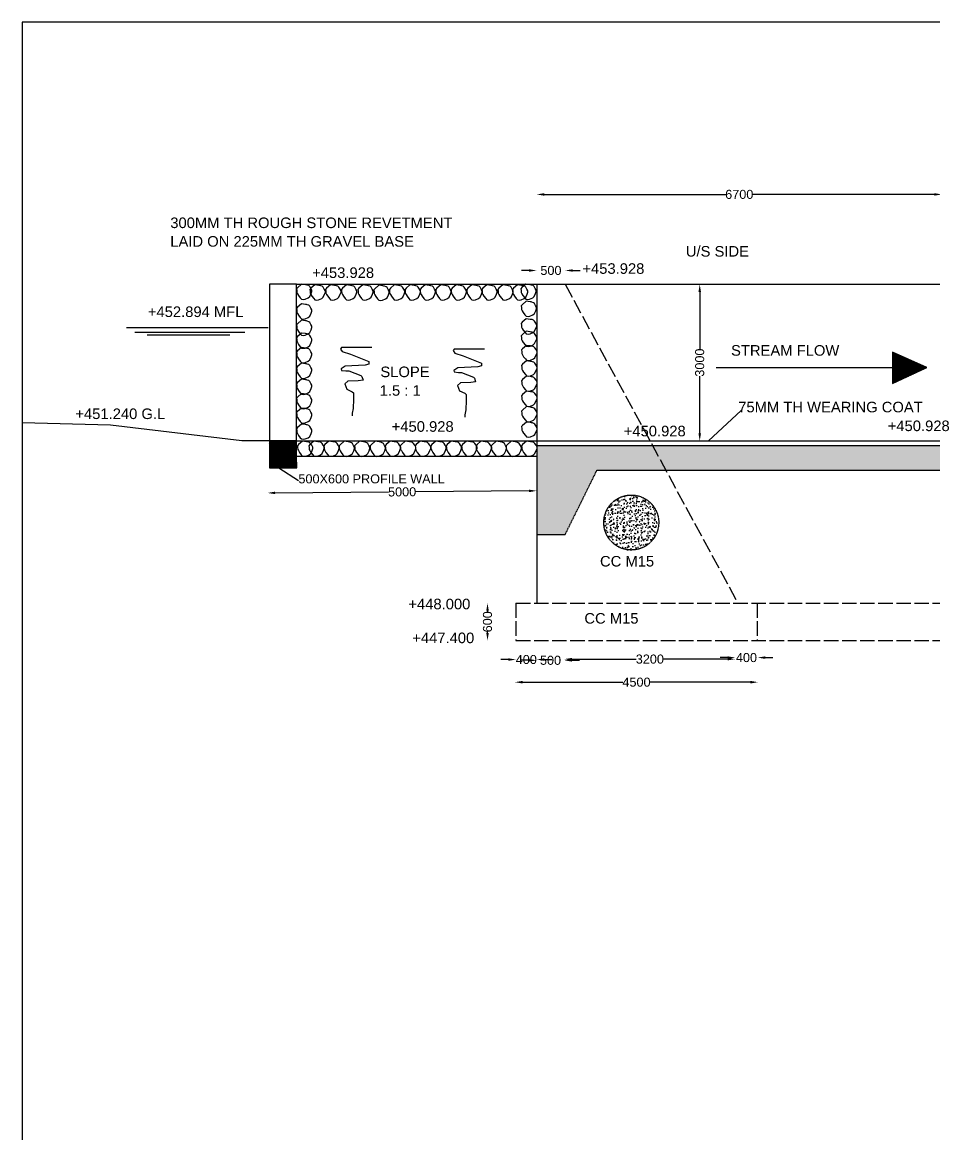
# Model space of a CAD drawing. Header units: millimetres. Extents: x 1841 to 73533, y 5611 to 49253.
# Drawn here: x 1841 to 16936, y 30846 to 49253 of the extents above; entities that cross this region are included whole.
import ezdxf

# ---------------------------------------------------------------- set-up
doc = ezdxf.new("R2010")
doc.units = ezdxf.units.MM
doc.header["$MEASUREMENT"] = 0
doc.linetypes.add('ACAD_ISO02W100', pattern=[15, 12, -3])
for name, color, linetype in [('DIMENSION', 7, 'Continuous'), ('DRAWING', 7, 'Continuous'), ('TEXT', 7, 'Continuous')]:
    doc.layers.add(name, color=color, linetype=linetype)
doc.styles.get("Standard").update_dxf_attribs({"font": 'arial.ttf'})
doc.dimstyles.get("Standard").update_dxf_attribs({"dimtxt": 150, "dimasz": 125, "dimexe": 0.18, "dimexo": 0.0625, "dimgap": 0.09, "dimtad": 0, "dimdec": 0, "dimzin": 0, "dimdsep": 46, "dimtxsty": 'Standard', "dimcen": 0.09, "dimse1": 1, "dimse2": 1, "dimadec": 0, "dimazin": 0, "dimtfac": 1, "dimtdec": 0, "dimtofl": 0, "dimtmove": 0, "dimatfit": 3, "dimfxl": 1, "dimtolj": 1, "dimtzin": 0, "dimarcsym": 0})
pattern_1 = [(50, (0, 0), (143.45204, -12.55043), [15, -165]), (355, (0, 0), (-27.75027, 150.43843), [12, -132]), (100.4514, (11.95, -1.05), (115.70188, 137.8879), [12.74804, -140.22842]), (46.1842, (0, 40), (213.4482, -33.1038), [22.5, -247.5]), (96.6356, (17.79, 37.24), (186.9325, 194.8236), [19.1221, -210.3426]), (351.1842, (0, 40), (186.9324, 194.8237), [18, -198]), (21, (20, 30), (119.3814, -80.52378), [15, -165]), (326, (20, 30), (48.66307, 145.03), [12, -132]), (71.4514, (29.95, 23.29), (168.04453, 64.5061), [12.74804, -140.22842]), (37.5, (0, 0), (2.43197, 66.57877), [0, -130.4, 0, -134, 0, -132.5]), (7.5, (0, 0), (52.61391, 78.88234), [0, -76.4, 0, -127.4, 0, -50.5]), (327.5, (-44.6, 0), (106.76449, -4.510974), [0, -50, 0, -156, 0, -207]), (317.5, (-64.6, 0), (116.63723, 20.021), [0, -65, 0, -103.6, 0, -147])]

# ---------------------------------------------------------------- blocks, each defined once
blk = doc.blocks.new('*D2')
at = {"layer": 'Defpoints', "color": 0, "transparency": 16777216}
for p in [(10360, 41493), (5905, 41362), (10360, 41397)]:
    blk.add_point(p, dxfattribs=at)
at = {"layer": 'DIMENSION', "color": 0, "lineweight": -2, "transparency": 16777216}
for p, q in [((6029, 41459), (7908, 41474)), ((10235, 41492), (8356, 41477))]:
    blk.add_line(p, q, dxfattribs=at)
at = {"layer": 'DIMENSION', "color": 0, "transparency": 16777216}
for points in [[(6029, 41480), (6029, 41438), (5904, 41458)], [(10234, 41513), (10235, 41471), (10360, 41493)]]:
    blk.add_solid(points, dxfattribs=at)
at = {"layer": 'DIMENSION', "color": 0, "transparency": 16777216, "insert": (8132, 41475), "char_height": 150, "attachment_point": 5, "rotation": 0.4492}
blk.add_mtext('\\A1;5000', dxfattribs=at)
blk = doc.blocks.new('*D3')
at = {"layer": 'Defpoints', "color": 0, "transparency": 16777216}
for p in [(10001, 39010), (14025, 39010), (14025, 38324)]:
    blk.add_point(p, dxfattribs=at)
at = {"layer": 'DIMENSION', "color": 0, "lineweight": -2, "transparency": 16777216}
for p, q in [((10126, 38324), (11787, 38324)), ((13900, 38324), (12240, 38324))]:
    blk.add_line(p, q, dxfattribs=at)
at = {"layer": 'DIMENSION', "color": 0, "transparency": 16777216}
for points in [[(10126, 38345), (10126, 38303), (10001, 38324)], [(13900, 38345), (13900, 38303), (14025, 38324)]]:
    blk.add_solid(points, dxfattribs=at)
at = {"layer": 'DIMENSION', "color": 0, "transparency": 16777216, "insert": (12013, 38324), "char_height": 150, "attachment_point": 5}
blk.add_mtext('\\A1;4500', dxfattribs=at)
blk = doc.blocks.new('*D4')
at = {"layer": 'Defpoints', "color": 0, "transparency": 16777216}
for p in [(10017, 39632), (10360, 39632), (10360, 38699)]:
    blk.add_point(p, dxfattribs=at)
at = {"layer": 'DIMENSION', "color": 0, "lineweight": -2, "transparency": 16777216}
for p, q in [((9892, 38699), (9767, 38699)), ((10485, 38699), (10610, 38699))]:
    blk.add_line(p, q, dxfattribs=at)
at = {"layer": 'DIMENSION', "color": 0, "transparency": 16777216}
for points in [[(9892, 38720), (9892, 38678), (10017, 38699)], [(10485, 38720), (10485, 38678), (10360, 38699)]]:
    blk.add_solid(points, dxfattribs=at)
at = {"layer": 'DIMENSION', "color": 0, "transparency": 16777216, "insert": (10188, 38699), "char_height": 150, "attachment_point": 5}
blk.add_mtext('\\A1;400', dxfattribs=at)
blk = doc.blocks.new('*D5')
at = {"layer": 'Defpoints', "color": 0, "transparency": 16777216}
for p in [(10360, 38738), (10818, 38738), (10818, 38686)]:
    blk.add_point(p, dxfattribs=at)
at = {"layer": 'DIMENSION', "color": 0, "lineweight": -2, "transparency": 16777216}
for p, q in [((10235, 38686), (10110, 38686)), ((10943, 38686), (11068, 38686))]:
    blk.add_line(p, q, dxfattribs=at)
at = {"layer": 'DIMENSION', "color": 0, "transparency": 16777216}
for points in [[(10235, 38707), (10235, 38665), (10360, 38686)], [(10943, 38707), (10943, 38665), (10818, 38686)]]:
    blk.add_solid(points, dxfattribs=at)
at = {"layer": 'DIMENSION', "color": 0, "transparency": 16777216, "insert": (10589, 38686), "char_height": 150, "attachment_point": 5}
blk.add_mtext('\\A1;500', dxfattribs=at)
blk = doc.blocks.new('*D6')
at = {"layer": 'Defpoints', "color": 0, "transparency": 16777216}
for p in [(10818, 38686), (13649, 38706), (13649, 38686)]:
    blk.add_point(p, dxfattribs=at)
at = {"layer": 'DIMENSION', "color": 0, "lineweight": -2, "transparency": 16777216}
for p, q in [((10943, 38706), (12010, 38706)), ((13524, 38706), (12457, 38706))]:
    blk.add_line(p, q, dxfattribs=at)
at = {"layer": 'DIMENSION', "color": 0, "transparency": 16777216}
for points in [[(10943, 38726), (10943, 38685), (10818, 38706)], [(13524, 38726), (13524, 38685), (13649, 38706)]]:
    blk.add_solid(points, dxfattribs=at)
at = {"layer": 'DIMENSION', "color": 0, "transparency": 16777216, "insert": (12234, 38706), "char_height": 150, "attachment_point": 5}
blk.add_mtext('\\A1;3200', dxfattribs=at)
blk = doc.blocks.new('*D7')
at = {"layer": 'Defpoints', "color": 0, "transparency": 16777216}
for p in [(13649, 38686), (14019, 38731), (14019, 38686)]:
    blk.add_point(p, dxfattribs=at)
at = {"layer": 'DIMENSION', "color": 0, "lineweight": -2, "transparency": 16777216}
for p, q in [((13524, 38731), (13399, 38731)), ((14144, 38731), (14269, 38731))]:
    blk.add_line(p, q, dxfattribs=at)
at = {"layer": 'DIMENSION', "color": 0, "transparency": 16777216}
for points in [[(13524, 38752), (13524, 38711), (13649, 38731)], [(14144, 38752), (14144, 38711), (14019, 38731)]]:
    blk.add_solid(points, dxfattribs=at)
at = {"layer": 'DIMENSION', "color": 0, "transparency": 16777216, "insert": (13834, 38731), "char_height": 150, "attachment_point": 5}
blk.add_mtext('\\A1;400', dxfattribs=at)
blk = doc.blocks.new('*D8')
at = {"layer": 'Defpoints', "color": 0, "transparency": 16777216}
for p in [(10831, 45142), (10360, 44913), (10831, 44913)]:
    blk.add_point(p, dxfattribs=at)
at = {"layer": 'DIMENSION', "color": 0, "lineweight": -2, "transparency": 16777216}
for p, q in [((10235, 45142), (10110, 45142)), ((10956, 45142), (11081, 45142))]:
    blk.add_line(p, q, dxfattribs=at)
at = {"layer": 'DIMENSION', "color": 0, "transparency": 16777216}
for points in [[(10235, 45162), (10235, 45121), (10360, 45142)], [(10956, 45162), (10956, 45121), (10831, 45142)]]:
    blk.add_solid(points, dxfattribs=at)
at = {"layer": 'DIMENSION', "color": 0, "transparency": 16777216, "insert": (10596, 45142), "char_height": 150, "attachment_point": 5}
blk.add_mtext('\\A1;500', dxfattribs=at)
blk = doc.blocks.new('*D9')
at = {"layer": 'Defpoints', "color": 0, "transparency": 16777216}
for p in [(17069, 46401), (10360, 44913), (17069, 44913)]:
    blk.add_point(p, dxfattribs=at)
at = {"layer": 'DIMENSION', "color": 0, "lineweight": -2, "transparency": 16777216}
for p, q in [((10485, 46401), (13491, 46401)), ((16944, 46401), (13939, 46401))]:
    blk.add_line(p, q, dxfattribs=at)
at = {"layer": 'DIMENSION', "color": 0, "transparency": 16777216}
for points in [[(10485, 46422), (10485, 46380), (10360, 46401)], [(16944, 46422), (16944, 46380), (17069, 46401)]]:
    blk.add_solid(points, dxfattribs=at)
at = {"layer": 'DIMENSION', "color": 0, "transparency": 16777216, "insert": (13715, 46401), "char_height": 150, "attachment_point": 5}
blk.add_mtext('\\A1;6700', dxfattribs=at)
blk = doc.blocks.new('*D10')
at = {"layer": 'Defpoints', "color": 0, "transparency": 16777216}
for p in [(9546, 39632), (10017, 39632), (10017, 39015)]:
    blk.add_point(p, dxfattribs=at)
at = {"layer": 'DIMENSION', "color": 0, "lineweight": -2, "transparency": 16777216}
for p, q in [((9546, 39507), (9546, 39490)), ((9546, 39140), (9546, 39158))]:
    blk.add_line(p, q, dxfattribs=at)
at = {"layer": 'DIMENSION', "color": 0, "transparency": 16777216}
for points in [[(9525, 39507), (9567, 39507), (9546, 39632)], [(9525, 39140), (9567, 39140), (9546, 39015)]]:
    blk.add_solid(points, dxfattribs=at)
at = {"layer": 'DIMENSION', "color": 0, "transparency": 16777216, "insert": (9546, 39324), "char_height": 150, "attachment_point": 5, "rotation": 90}
blk.add_mtext('\\A1;600', dxfattribs=at)
blk = doc.blocks.new('*D11')
at = {"layer": 'Defpoints', "color": 0, "transparency": 16777216}
for p in [(13060, 44913), (13099, 44913), (13099, 42319)]:
    blk.add_point(p, dxfattribs=at)
at = {"layer": 'DIMENSION', "color": 0, "lineweight": -2, "transparency": 16777216}
for p, q in [((13060, 44788), (13060, 43840)), ((13060, 42444), (13060, 43392))]:
    blk.add_line(p, q, dxfattribs=at)
at = {"layer": 'DIMENSION', "color": 0, "transparency": 16777216}
for points in [[(13039, 44788), (13081, 44788), (13060, 44913)], [(13039, 42444), (13081, 42444), (13060, 42319)]]:
    blk.add_solid(points, dxfattribs=at)
at = {"layer": 'DIMENSION', "color": 0, "transparency": 16777216, "insert": (13060, 43616), "char_height": 150, "attachment_point": 5, "rotation": 90}
blk.add_mtext('\\A1;3000', dxfattribs=at)

msp = doc.modelspace()

# ---------------------------------------------------------------- hatches: boundary and pattern name
at = {"layer": 'DIMENSION'}
h = msp.add_hatch(dxfattribs=at)
h.set_pattern_fill('ANSI32', color=256, scale=50, style=0)
h.paths.add_polyline_path([(16253.9, 43787.6), (16253.9, 43534.3), (16821.6, 43534.3)])
h.paths.add_polyline_path([(16821.6, 43534.3), (16253.9, 43534.3), (16253.9, 43268.8)])
at = {"layer": 'DRAWING', "linetype": 'ACAD_ISO02W100'}
h = msp.add_hatch(dxfattribs=at)
h.set_pattern_fill('AR-CONC', color=256, scale=20, style=0)
h.set_pattern_definition(pattern_1)
h.paths.add_polyline_path([(17050.4, 42246.3), (12276, 42246.3), (12498.5, 41835.8), (17050.4, 41835.8)])
h.paths.add_polyline_path([(12276, 42246.3), (10360.4, 42246.3), (10360.4, 42227.5), (10365.8, 42218.1), (10365.8, 42194.1), (10360.4, 42062.9), (10360.4, 40767.4), (10830.9, 40767.4), (11358.8, 41835.8), (12498.5, 41835.8)])
h.paths.add_polyline_path([(25195.9, 42246.3), (17050.4, 42246.3), (17050.4, 41835.8), (25195.9, 41835.8)])
h.paths.add_polyline_path([(21571.4, 44913.3), (17050.4, 44913.3), (17050.4, 44443), (19755.4, 44443), (21576.3, 44443)])
at = {"layer": 'DRAWING'}
h = msp.add_hatch(dxfattribs=at)
h.set_pattern_fill('ANSI31', color=256, scale=100, style=0)
h.paths.add_polyline_path([(6381.7, 42318.7), (5933.6, 42318.7), (5933.6, 41871), (6390.9, 41871), (6381.7, 42062.9)])
at = {"layer": 'DRAWING', "linetype": 'ACAD_ISO02W100'}
h = msp.add_hatch(dxfattribs=at)
h.set_pattern_fill('AR-CONC', color=256, scale=20, style=0)
h.set_pattern_definition(pattern_1)
h.paths.add_polyline_path([(11471.4, 40968, 1), (12381.6, 40968, 1)])

# ---------------------------------------------------------------- linework, layer by layer
at = {"layer": 'DIMENSION'}
for points in [[(13330.8, 43534.3), (16821.6, 43534.3), (16253.9, 43787.6), (16253.9, 43268.8), (16821.6, 43534.3)], [(13204.2, 42318.7), (13743.9, 42821.4)], [(6090.4, 41871), (6418, 41663.3)]]:
    msp.add_lwpolyline(points, dxfattribs=at)
at = {"layer": 'DRAWING'}
for points in [[(73528.3, 49252.7), (1840.7, 49252.7), (1840.7, 5611.2), (73528.3, 5611.2)], [(10360.4, 42062.9), (6381.7, 42062.9), (6381.7, 44913.3), (10360.4, 44913.3)], [(6465.1, 44914.6), (6400.2, 44856.9), (6383.3, 44837.7), (6385.7, 44808.9), (6388.2, 44777.6), (6400.2, 44756), (6417, 44727.2), (6445.9, 44688.7), (6465.1, 44667.1), (6496.4, 44662.3), (6527.7, 44667.1), (6578.2, 44688.7), (6604.7, 44710.4), (6626.3, 44758.4), (6638.3, 44792.1), (6638.3, 44816.1), (6621.5, 44844.9), (6602.3, 44876.2), (6585.4, 44890.6), (6561.4, 44900.2), (6549.3, 44902.6), (6532.5, 44905)], [(10180.6, 44915.5), (10115.7, 44857.8), (10098.8, 44838.6), (10101.2, 44809.8), (10103.6, 44778.5), (10115.7, 44756.9), (10132.5, 44728.1), (10161.4, 44689.6), (10180.6, 44668), (10211.9, 44663.2), (10243.2, 44668), (10293.7, 44689.6), (10320.1, 44711.3), (10341.8, 44759.3), (10353.8, 44793), (10353.8, 44817), (10337, 44845.8), (10317.7, 44877.1), (10300.9, 44891.5), (10276.8, 44901.1), (10264.8, 44903.5), (10248, 44905.9)], [(6687.1, 44904.6), (6622.1, 44846.9), (6605.3, 44827.7), (6607.7, 44798.9), (6610.1, 44767.6), (6622.1, 44746), (6639, 44717.2), (6667.8, 44678.7), (6687.1, 44657.1), (6718.3, 44652.3), (6749.6, 44657.1), (6800.1, 44678.7), (6826.6, 44700.3), (6848.2, 44748.4), (6860.3, 44782), (6860.3, 44806.1), (6843.4, 44834.9), (6824.2, 44866.1), (6807.4, 44880.6), (6783.3, 44890.2), (6771.3, 44892.6), (6754.4, 44895)], [(6946.9, 44904.6), (6881.9, 44846.9), (6865.1, 44827.7), (6867.5, 44798.9), (6869.9, 44767.6), (6881.9, 44746), (6898.8, 44717.2), (6927.6, 44678.7), (6946.9, 44657.1), (6978.2, 44652.3), (7009.4, 44657.1), (7059.9, 44678.7), (7086.4, 44700.3), (7108.1, 44748.4), (7120.1, 44782), (7120.1, 44806.1), (7103.2, 44834.9), (7084, 44866.1), (7067.2, 44880.6), (7043.1, 44890.2), (7031.1, 44892.6), (7014.2, 44895)], [(7209.1, 44904.6), (7144.1, 44846.9), (7127.3, 44827.7), (7129.7, 44798.9), (7132.1, 44767.6), (7144.1, 44746), (7161, 44717.2), (7189.8, 44678.7), (7209.1, 44657.1), (7240.4, 44652.3), (7271.6, 44657.1), (7322.2, 44678.7), (7348.6, 44700.3), (7370.3, 44748.4), (7382.3, 44782), (7382.3, 44806.1), (7365.5, 44834.9), (7346.2, 44866.1), (7329.4, 44880.6), (7305.3, 44890.2), (7293.3, 44892.6), (7276.5, 44895)], [(7480.9, 44904.6), (7416, 44846.9), (7399.1, 44827.7), (7401.5, 44798.9), (7404, 44767.6), (7416, 44746), (7432.8, 44717.2), (7461.7, 44678.7), (7480.9, 44657.1), (7512.2, 44652.3), (7543.5, 44657.1), (7594, 44678.7), (7620.5, 44700.3), (7642.1, 44748.4), (7654.1, 44782), (7654.1, 44806.1), (7637.3, 44834.9), (7618.1, 44866.1), (7601.2, 44880.6), (7577.2, 44890.2), (7565.1, 44892.6), (7548.3, 44895)], [(7745.6, 44895.9), (7680.6, 44838.2), (7663.8, 44819), (7666.2, 44790.2), (7668.6, 44758.9), (7680.6, 44737.3), (7697.4, 44708.5), (7726.3, 44670), (7745.6, 44648.4), (7776.8, 44643.6), (7808.1, 44648.4), (7858.6, 44670), (7885.1, 44691.6), (7906.7, 44739.7), (7918.8, 44773.3), (7918.8, 44797.4), (7901.9, 44826.2), (7882.7, 44857.4), (7865.8, 44871.9), (7841.8, 44881.5), (7829.8, 44883.9), (7812.9, 44886.3)], [(8001.8, 44904.6), (7936.9, 44846.9), (7920, 44827.7), (7922.4, 44798.9), (7924.8, 44767.6), (7936.9, 44746), (7953.7, 44717.2), (7982.6, 44678.7), (8001.8, 44657.1), (8033.1, 44652.3), (8064.4, 44657.1), (8114.9, 44678.7), (8141.3, 44700.3), (8163, 44748.4), (8175, 44782), (8175, 44806.1), (8158.2, 44834.9), (8138.9, 44866.1), (8122.1, 44880.6), (8098, 44890.2), (8086, 44892.6), (8069.2, 44895)], [(8261.6, 44904.6), (8196.7, 44846.9), (8179.8, 44827.7), (8182.2, 44798.9), (8184.6, 44767.6), (8196.7, 44746), (8213.5, 44717.2), (8242.4, 44678.7), (8261.6, 44657.1), (8292.9, 44652.3), (8324.2, 44657.1), (8374.7, 44678.7), (8401.2, 44700.3), (8422.8, 44748.4), (8434.8, 44782), (8434.8, 44806.1), (8418, 44834.9), (8398.7, 44866.1), (8381.9, 44880.6), (8357.9, 44890.2), (8345.8, 44892.6), (8329, 44895)], [(8511.8, 44904.6), (8446.9, 44846.9), (8430, 44827.7), (8432.4, 44798.9), (8434.8, 44767.6), (8446.9, 44746), (8463.7, 44717.2), (8492.6, 44678.7), (8511.8, 44657.1), (8543.1, 44652.3), (8574.4, 44657.1), (8624.9, 44678.7), (8651.3, 44700.3), (8673, 44748.4), (8685, 44782), (8685, 44806.1), (8668.2, 44834.9), (8648.9, 44866.1), (8632.1, 44880.6), (8608, 44890.2), (8596, 44892.6), (8579.2, 44895)], [(8771.6, 44904.6), (8706.7, 44846.9), (8689.8, 44827.7), (8692.2, 44798.9), (8694.6, 44767.6), (8706.7, 44746), (8723.5, 44717.2), (8752.4, 44678.7), (8771.6, 44657.1), (8802.9, 44652.3), (8834.2, 44657.1), (8884.7, 44678.7), (8911.2, 44700.3), (8932.8, 44748.4), (8944.8, 44782), (8944.8, 44806.1), (8928, 44834.9), (8908.7, 44866.1), (8891.9, 44880.6), (8867.9, 44890.2), (8855.8, 44892.6), (8839, 44895)], [(9024.2, 44904.6), (8959.3, 44846.9), (8942.4, 44827.7), (8944.8, 44798.9), (8947.2, 44767.6), (8959.3, 44746), (8976.1, 44717.2), (9005, 44678.7), (9024.2, 44657.1), (9055.5, 44652.3), (9086.8, 44657.1), (9137.3, 44678.7), (9163.7, 44700.3), (9185.4, 44748.4), (9197.4, 44782), (9197.4, 44806.1), (9180.6, 44834.9), (9161.3, 44866.1), (9144.5, 44880.6), (9120.4, 44890.2), (9108.4, 44892.6), (9091.6, 44895)], [(9284.8, 44904.6), (9219.8, 44846.9), (9203, 44827.7), (9205.4, 44798.9), (9207.8, 44767.6), (9219.8, 44746), (9236.7, 44717.2), (9265.5, 44678.7), (9284.8, 44657.1), (9316, 44652.3), (9347.3, 44657.1), (9397.8, 44678.7), (9424.3, 44700.3), (9445.9, 44748.4), (9458, 44782), (9458, 44806.1), (9441.1, 44834.9), (9421.9, 44866.1), (9405.1, 44880.6), (9381, 44890.2), (9369, 44892.6), (9352.1, 44895)], [(9535, 44904.6), (9470, 44846.9), (9453.2, 44827.7), (9455.6, 44798.9), (9458, 44767.6), (9470, 44746), (9486.8, 44717.2), (9515.7, 44678.7), (9535, 44657.1), (9566.2, 44652.3), (9597.5, 44657.1), (9648, 44678.7), (9674.5, 44700.3), (9696.1, 44748.4), (9708.2, 44782), (9708.2, 44806.1), (9691.3, 44834.9), (9672.1, 44866.1), (9655.2, 44880.6), (9631.2, 44890.2), (9619.2, 44892.6), (9602.3, 44895)], [(9799.6, 44904.6), (9734.6, 44846.9), (9717.8, 44827.7), (9720.2, 44798.9), (9722.6, 44767.6), (9734.6, 44746), (9751.5, 44717.2), (9780.3, 44678.7), (9799.6, 44657.1), (9830.9, 44652.3), (9862.1, 44657.1), (9912.6, 44678.7), (9939.1, 44700.3), (9960.8, 44748.4), (9972.8, 44782), (9972.8, 44806.1), (9955.9, 44834.9), (9936.7, 44866.1), (9919.9, 44880.6), (9895.8, 44890.2), (9883.8, 44892.6), (9866.9, 44895)], [(10041.1, 44904.6), (9976.1, 44846.9), (9959.3, 44827.7), (9961.7, 44798.9), (9964.1, 44767.6), (9976.1, 44746), (9993, 44717.2), (10021.8, 44678.7), (10041.1, 44657.1), (10072.4, 44652.3), (10103.6, 44657.1), (10154.2, 44678.7), (10180.6, 44700.3), (10202.3, 44748.4), (10214.3, 44782), (10214.3, 44806.1), (10197.5, 44834.9), (10178.2, 44866.1), (10161.4, 44880.6), (10137.3, 44890.2), (10125.3, 44892.6), (10108.4, 44895)], [(6465.1, 44589.5), (6400.2, 44531.8), (6383.3, 44512.6), (6385.7, 44483.8), (6388.2, 44452.5), (6400.2, 44430.9), (6417, 44402.1), (6445.9, 44363.6), (6465.1, 44342), (6496.4, 44337.2), (6527.7, 44342), (6578.2, 44363.6), (6604.7, 44385.2), (6626.3, 44433.3), (6638.3, 44466.9), (6638.3, 44491), (6621.5, 44519.8), (6602.3, 44551), (6585.4, 44565.5), (6561.4, 44575.1), (6549.3, 44577.5), (6532.5, 44579.9)], [(10185.4, 44632), (10120.5, 44574.3), (10103.6, 44555.1), (10106, 44526.2), (10108.4, 44495), (10120.5, 44473.4), (10137.3, 44444.5), (10166.2, 44406.1), (10185.4, 44384.5), (10216.7, 44379.6), (10248, 44384.5), (10298.5, 44406.1), (10325, 44427.7), (10346.6, 44475.8), (10358.6, 44509.4), (10358.6, 44533.4), (10341.8, 44562.3), (10322.6, 44593.5), (10305.7, 44607.9), (10281.7, 44617.5), (10269.6, 44619.9), (10252.8, 44622.3)], [(6465.1, 44317.5), (6400.2, 44259.8), (6383.3, 44240.6), (6385.7, 44211.7), (6388.2, 44180.5), (6400.2, 44158.9), (6417, 44130), (6445.9, 44091.6), (6465.1, 44069.9), (6496.4, 44065.1), (6527.7, 44069.9), (6578.2, 44091.6), (6604.7, 44113.2), (6626.3, 44161.3), (6638.3, 44194.9), (6638.3, 44218.9), (6621.5, 44247.8), (6602.3, 44279), (6585.4, 44293.4), (6561.4, 44303), (6549.3, 44305.4), (6532.5, 44307.8)], [(10187.1, 44341.7), (10122.2, 44284), (10105.4, 44264.8), (10107.8, 44236), (10110.2, 44204.8), (10122.2, 44183.1), (10139, 44154.3), (10167.9, 44115.8), (10187.1, 44094.2), (10218.4, 44089.4), (10249.7, 44094.2), (10300.2, 44115.8), (10326.7, 44137.5), (10348.3, 44185.5), (10360.4, 44219.2), (10360.4, 44243.2), (10343.5, 44272), (10324.3, 44303.3), (10307.4, 44317.7), (10283.4, 44327.3), (10271.3, 44329.7), (10254.5, 44332.1)], [(6465.1, 44105.1), (6400.2, 44047.5), (6383.3, 44028.2), (6385.7, 43999.4), (6388.2, 43968.2), (6400.2, 43946.5), (6417, 43917.7), (6445.9, 43879.3), (6465.1, 43857.6), (6496.4, 43852.8), (6527.7, 43857.6), (6578.2, 43879.3), (6604.7, 43900.9), (6626.3, 43948.9), (6638.3, 43982.6), (6638.3, 44006.6), (6621.5, 44035.4), (6602.3, 44066.7), (6585.4, 44081.1), (6561.4, 44090.7), (6549.3, 44093.1), (6532.5, 44095.5)], [(10187.1, 44135.1), (10122.2, 44077.4), (10105.4, 44058.2), (10107.8, 44029.3), (10110.2, 43998.1), (10122.2, 43976.5), (10139, 43947.6), (10167.9, 43909.2), (10187.1, 43887.6), (10218.4, 43882.8), (10249.7, 43887.6), (10300.2, 43909.2), (10326.7, 43930.8), (10348.3, 43978.9), (10360.4, 44012.5), (10360.4, 44036.5), (10343.5, 44065.4), (10324.3, 44096.6), (10307.4, 44111), (10283.4, 44120.6), (10271.3, 44123), (10254.5, 44125.5)], [(6465.1, 43866.3), (6400.2, 43808.6), (6383.3, 43789.4), (6385.7, 43760.5), (6388.2, 43729.3), (6400.2, 43707.7), (6417, 43678.8), (6445.9, 43640.4), (6465.1, 43618.8), (6496.4, 43614), (6527.7, 43618.8), (6578.2, 43640.4), (6604.7, 43662), (6626.3, 43710.1), (6638.3, 43743.7), (6638.3, 43767.7), (6621.5, 43796.6), (6602.3, 43827.8), (6585.4, 43842.2), (6561.4, 43851.9), (6549.3, 43854.3), (6532.5, 43856.7)], [(10192.6, 43902), (10127.6, 43844.3), (10110.8, 43825.1), (10113.2, 43796.2), (10115.6, 43765), (10127.6, 43743.4), (10144.5, 43714.5), (10173.3, 43676.1), (10192.6, 43654.5), (10223.9, 43649.7), (10255.1, 43654.5), (10305.7, 43676.1), (10332.1, 43697.7), (10353.8, 43745.8), (10365.8, 43779.4), (10365.8, 43803.5), (10349, 43832.3), (10329.7, 43863.5), (10312.9, 43877.9), (10288.8, 43887.6), (10276.8, 43890), (10259.9, 43892.4)], [(10192.6, 43645.9), (10127.6, 43588.2), (10110.8, 43569), (10113.2, 43540.1), (10115.6, 43508.9), (10127.6, 43487.3), (10144.5, 43458.4), (10173.3, 43420), (10192.6, 43398.4), (10223.9, 43393.6), (10255.1, 43398.4), (10305.7, 43420), (10332.1, 43441.6), (10353.8, 43489.7), (10365.8, 43523.3), (10365.8, 43547.4), (10349, 43576.2), (10329.7, 43607.4), (10312.9, 43621.8), (10288.8, 43631.5), (10276.8, 43633.9), (10259.9, 43636.3)], [(6465.1, 43607.5), (6400.2, 43549.8), (6383.3, 43530.6), (6385.7, 43501.8), (6388.2, 43470.5), (6400.2, 43448.9), (6417, 43420.1), (6445.9, 43381.6), (6465.1, 43360), (6496.4, 43355.2), (6527.7, 43360), (6578.2, 43381.6), (6604.7, 43403.2), (6626.3, 43451.3), (6638.3, 43484.9), (6638.3, 43509), (6621.5, 43537.8), (6602.3, 43569.1), (6585.4, 43583.5), (6561.4, 43593.1), (6549.3, 43595.5), (6532.5, 43597.9)], [(6465.1, 43342.1), (6400.2, 43284.4), (6383.3, 43265.2), (6385.7, 43236.4), (6388.2, 43205.1), (6400.2, 43183.5), (6417, 43154.7), (6445.9, 43116.2), (6465.1, 43094.6), (6496.4, 43089.8), (6527.7, 43094.6), (6578.2, 43116.2), (6604.7, 43137.8), (6626.3, 43185.9), (6638.3, 43219.5), (6638.3, 43243.6), (6621.5, 43272.4), (6602.3, 43303.7), (6585.4, 43318.1), (6561.4, 43327.7), (6549.3, 43330.1), (6532.5, 43332.5)], [(10192.6, 43393.6), (10127.6, 43335.9), (10110.8, 43316.7), (10113.2, 43287.8), (10115.6, 43256.6), (10127.6, 43235), (10144.5, 43206.1), (10173.3, 43167.7), (10192.6, 43146.1), (10223.9, 43141.3), (10255.1, 43146.1), (10305.7, 43167.7), (10332.1, 43189.3), (10353.8, 43237.4), (10365.8, 43271), (10365.8, 43295), (10349, 43323.9), (10329.7, 43355.1), (10312.9, 43369.5), (10288.8, 43379.1), (10276.8, 43381.6), (10259.9, 43384)], [(6465.1, 43103.2), (6400.2, 43045.6), (6383.3, 43026.3), (6385.7, 42997.5), (6388.2, 42966.3), (6400.2, 42944.6), (6417, 42915.8), (6445.9, 42877.4), (6465.1, 42855.7), (6496.4, 42850.9), (6527.7, 42855.7), (6578.2, 42877.4), (6604.7, 42899), (6626.3, 42947), (6638.3, 42980.7), (6638.3, 43004.7), (6621.5, 43033.5), (6602.3, 43064.8), (6585.4, 43079.2), (6561.4, 43088.8), (6549.3, 43091.2), (6532.5, 43093.6)], [(10192.6, 43144.4), (10127.6, 43086.7), (10110.8, 43067.5), (10113.2, 43038.6), (10115.6, 43007.4), (10127.6, 42985.8), (10144.5, 42956.9), (10173.3, 42918.5), (10192.6, 42896.9), (10223.9, 42892.1), (10255.1, 42896.9), (10305.7, 42918.5), (10332.1, 42940.1), (10353.8, 42988.2), (10365.8, 43021.8), (10365.8, 43045.9), (10349, 43074.7), (10329.7, 43105.9), (10312.9, 43120.3), (10288.8, 43130), (10276.8, 43132.4), (10259.9, 43134.8)], [(6465.1, 42864.4), (6400.2, 42806.7), (6383.3, 42787.5), (6385.7, 42758.6), (6388.2, 42727.4), (6400.2, 42705.8), (6417, 42676.9), (6445.9, 42638.5), (6465.1, 42616.9), (6496.4, 42612.1), (6527.7, 42616.9), (6578.2, 42638.5), (6604.7, 42660.1), (6626.3, 42708.2), (6638.3, 42741.8), (6638.3, 42765.9), (6621.5, 42794.7), (6602.3, 42825.9), (6585.4, 42840.3), (6561.4, 42850), (6549.3, 42852.4), (6532.5, 42854.8)], [(10192.6, 42887.3), (10127.6, 42829.6), (10110.8, 42810.4), (10113.2, 42781.5), (10115.6, 42750.3), (10127.6, 42728.7), (10144.5, 42699.8), (10173.3, 42661.4), (10192.6, 42639.7), (10223.9, 42634.9), (10255.1, 42639.7), (10305.7, 42661.4), (10332.1, 42683), (10353.8, 42731.1), (10365.8, 42764.7), (10365.8, 42788.7), (10349, 42817.6), (10329.7, 42848.8), (10312.9, 42863.2), (10288.8, 42872.8), (10276.8, 42875.2), (10259.9, 42877.6)], [(6465.1, 42599), (6400.2, 42541.3), (6383.3, 42522.1), (6385.7, 42493.2), (6388.2, 42462), (6400.2, 42440.4), (6417, 42411.5), (6445.9, 42373.1), (6465.1, 42351.5), (6496.4, 42346.7), (6527.7, 42351.5), (6578.2, 42373.1), (6604.7, 42394.7), (6626.3, 42442.8), (6638.3, 42476.4), (6638.3, 42500.4), (6621.5, 42529.3), (6602.3, 42560.5), (6585.4, 42574.9), (6561.4, 42584.6), (6549.3, 42587), (6532.5, 42589.4)], [(10192.6, 42632.5), (10127.6, 42574.9), (10110.8, 42555.6), (10113.2, 42526.8), (10115.6, 42495.6), (10127.6, 42473.9), (10144.5, 42445.1), (10173.3, 42406.7), (10192.6, 42385), (10223.9, 42380.2), (10255.1, 42385), (10305.7, 42406.7), (10332.1, 42428.3), (10353.8, 42476.3), (10365.8, 42510), (10365.8, 42534), (10349, 42562.9), (10329.7, 42594.1), (10312.9, 42608.5), (10288.8, 42618.1), (10276.8, 42620.5), (10259.9, 42622.9)], [(6479.6, 42316.7), (6414.6, 42259), (6397.8, 42239.8), (6400.2, 42210.9), (6402.6, 42179.7), (6414.6, 42158.1), (6431.5, 42129.2), (6460.3, 42090.8), (6479.6, 42069.1), (6510.8, 42064.3), (6542.1, 42069.1), (6592.6, 42090.8), (6619.1, 42112.4), (6640.7, 42160.5), (6652.8, 42194.1), (6652.8, 42218.1), (6635.9, 42247), (6616.7, 42278.2), (6599.9, 42292.6), (6575.8, 42302.2), (6563.8, 42304.6), (6546.9, 42307)], [(6669.6, 42316.7), (6604.7, 42259), (6587.8, 42239.8), (6590.2, 42210.9), (6592.6, 42179.7), (6604.7, 42158.1), (6621.5, 42129.2), (6650.4, 42090.8), (6669.6, 42069.1), (6700.9, 42064.3), (6732.2, 42069.1), (6782.7, 42090.8), (6809.1, 42112.4), (6830.8, 42160.5), (6842.8, 42194.1), (6842.8, 42218.1), (6826, 42247), (6806.7, 42278.2), (6789.9, 42292.6), (6765.8, 42302.2), (6753.8, 42304.6), (6737, 42307)], [(6918.5, 42316.7), (6853.6, 42259), (6836.7, 42239.8), (6839.2, 42210.9), (6841.6, 42179.7), (6853.6, 42158.1), (6870.4, 42129.2), (6899.3, 42090.8), (6918.5, 42069.1), (6949.8, 42064.3), (6981.1, 42069.1), (7031.6, 42090.8), (7058.1, 42112.4), (7079.7, 42160.5), (7091.7, 42194.1), (7091.7, 42218.1), (7074.9, 42247), (7055.7, 42278.2), (7038.8, 42292.6), (7014.8, 42302.2), (7002.7, 42304.6), (6985.9, 42307)], [(7171.1, 42314.1), (7106.2, 42256.4), (7089.3, 42237.2), (7091.7, 42208.3), (7094.2, 42177.1), (7106.2, 42155.5), (7123, 42126.6), (7151.9, 42088.2), (7171.1, 42066.5), (7202.4, 42061.7), (7233.7, 42066.5), (7284.2, 42088.2), (7310.7, 42109.8), (7332.3, 42157.9), (7344.3, 42191.5), (7344.3, 42215.5), (7327.5, 42244.4), (7308.3, 42275.6), (7291.4, 42290), (7267.4, 42299.6), (7255.3, 42302), (7238.5, 42304.4)], [(7426.1, 42314.1), (7361.2, 42256.4), (7344.3, 42237.2), (7346.7, 42208.3), (7349.2, 42177.1), (7361.2, 42155.5), (7378, 42126.6), (7406.9, 42088.2), (7426.1, 42066.5), (7457.4, 42061.7), (7488.7, 42066.5), (7539.2, 42088.2), (7565.7, 42109.8), (7587.3, 42157.9), (7599.3, 42191.5), (7599.3, 42215.5), (7582.5, 42244.4), (7563.3, 42275.6), (7546.4, 42290), (7522.4, 42299.6), (7510.3, 42302), (7493.5, 42304.4)], [(7683.5, 42314.1), (7618.6, 42256.4), (7601.7, 42237.2), (7604.2, 42208.3), (7606.6, 42177.1), (7618.6, 42155.5), (7635.4, 42126.6), (7664.3, 42088.2), (7683.5, 42066.5), (7714.8, 42061.7), (7746.1, 42066.5), (7796.6, 42088.2), (7823.1, 42109.8), (7844.7, 42157.9), (7856.7, 42191.5), (7856.7, 42215.5), (7839.9, 42244.4), (7820.7, 42275.6), (7803.8, 42290), (7779.8, 42299.6), (7767.7, 42302), (7750.9, 42304.4)], [(7933.7, 42316.7), (7868.8, 42259), (7851.9, 42239.8), (7854.3, 42210.9), (7856.7, 42179.7), (7868.8, 42158.1), (7885.6, 42129.2), (7914.5, 42090.8), (7933.7, 42069.1), (7965, 42064.3), (7996.3, 42069.1), (8046.8, 42090.8), (8073.3, 42112.4), (8094.9, 42160.5), (8106.9, 42194.1), (8106.9, 42218.1), (8090.1, 42247), (8070.9, 42278.2), (8054, 42292.6), (8030, 42302.2), (8017.9, 42304.6), (8001.1, 42307)], [(8183.9, 42316.7), (8119, 42259), (8102.1, 42239.8), (8104.5, 42210.9), (8106.9, 42179.7), (8119, 42158.1), (8135.8, 42129.2), (8164.7, 42090.8), (8183.9, 42069.1), (8215.2, 42064.3), (8246.5, 42069.1), (8297, 42090.8), (8323.4, 42112.4), (8345.1, 42160.5), (8357.1, 42194.1), (8357.1, 42218.1), (8340.3, 42247), (8321, 42278.2), (8304.2, 42292.6), (8280.1, 42302.2), (8268.1, 42304.6), (8251.3, 42307)], [(8431.7, 42316.7), (8366.7, 42259), (8349.9, 42239.8), (8352.3, 42210.9), (8354.7, 42179.7), (8366.7, 42158.1), (8383.6, 42129.2), (8412.5, 42090.8), (8431.7, 42069.1), (8463, 42064.3), (8494.2, 42069.1), (8544.8, 42090.8), (8571.2, 42112.4), (8592.9, 42160.5), (8604.9, 42194.1), (8604.9, 42218.1), (8588.1, 42247), (8568.8, 42278.2), (8552, 42292.6), (8527.9, 42302.2), (8515.9, 42304.6), (8499.1, 42307)], [(8688.9, 42316.7), (8623.9, 42259), (8607.1, 42239.8), (8609.5, 42210.9), (8611.9, 42179.7), (8623.9, 42158.1), (8640.8, 42129.2), (8669.6, 42090.8), (8688.9, 42069.1), (8720.2, 42064.3), (8751.4, 42069.1), (8801.9, 42090.8), (8828.4, 42112.4), (8850.1, 42160.5), (8862.1, 42194.1), (8862.1, 42218.1), (8845.3, 42247), (8826, 42278.2), (8809.2, 42292.6), (8785.1, 42302.2), (8773.1, 42304.6), (8756.2, 42307)], [(8943.9, 42316.7), (8878.9, 42259), (8862.1, 42239.8), (8864.5, 42210.9), (8866.9, 42179.7), (8878.9, 42158.1), (8895.8, 42129.2), (8924.6, 42090.8), (8943.9, 42069.1), (8975.2, 42064.3), (9006.4, 42069.1), (9056.9, 42090.8), (9083.4, 42112.4), (9105.1, 42160.5), (9117.1, 42194.1), (9117.1, 42218.1), (9100.3, 42247), (9081, 42278.2), (9064.2, 42292.6), (9040.1, 42302.2), (9028.1, 42304.6), (9011.2, 42307)], [(9198.9, 42316.7), (9133.9, 42259), (9117.1, 42239.8), (9119.5, 42210.9), (9121.9, 42179.7), (9133.9, 42158.1), (9150.8, 42129.2), (9179.6, 42090.8), (9198.9, 42069.1), (9230.2, 42064.3), (9261.4, 42069.1), (9311.9, 42090.8), (9338.4, 42112.4), (9360.1, 42160.5), (9372.1, 42194.1), (9372.1, 42218.1), (9355.3, 42247), (9336, 42278.2), (9319.2, 42292.6), (9295.1, 42302.2), (9283.1, 42304.6), (9266.2, 42307)], [(9437, 42316.7), (9372.1, 42259), (9355.3, 42239.8), (9357.7, 42210.9), (9360.1, 42179.7), (9372.1, 42158.1), (9388.9, 42129.2), (9417.8, 42090.8), (9437, 42069.1), (9468.3, 42064.3), (9499.6, 42069.1), (9550.1, 42090.8), (9576.6, 42112.4), (9598.2, 42160.5), (9610.3, 42194.1), (9610.3, 42218.1), (9593.4, 42247), (9574.2, 42278.2), (9557.3, 42292.6), (9533.3, 42302.2), (9521.2, 42304.6), (9504.4, 42307)], [(9689.6, 42314.1), (9624.7, 42256.4), (9607.8, 42237.2), (9610.3, 42208.3), (9612.7, 42177.1), (9624.7, 42155.5), (9641.5, 42126.6), (9670.4, 42088.2), (9689.6, 42066.5), (9720.9, 42061.7), (9752.2, 42066.5), (9802.7, 42088.2), (9829.2, 42109.8), (9850.8, 42157.9), (9862.8, 42191.5), (9862.8, 42215.5), (9846, 42244.4), (9826.8, 42275.6), (9809.9, 42290), (9785.9, 42299.6), (9773.8, 42302), (9757, 42304.4)], [(9935, 42314.1), (9870.1, 42256.4), (9853.2, 42237.2), (9855.6, 42208.3), (9858, 42177.1), (9870.1, 42155.5), (9886.9, 42126.6), (9915.8, 42088.2), (9935, 42066.5), (9966.3, 42061.7), (9997.6, 42066.5), (10048.1, 42088.2), (10074.5, 42109.8), (10096.2, 42157.9), (10108.2, 42191.5), (10108.2, 42215.5), (10091.4, 42244.4), (10072.1, 42275.6), (10055.3, 42290), (10031.2, 42299.6), (10019.2, 42302), (10002.4, 42304.4)], [(10192.6, 42316.7), (10127.6, 42259), (10110.8, 42239.8), (10113.2, 42210.9), (10115.6, 42179.7), (10127.6, 42158.1), (10144.5, 42129.2), (10173.3, 42090.8), (10192.6, 42069.1), (10223.9, 42064.3), (10255.1, 42069.1), (10305.7, 42090.8), (10332.1, 42112.4), (10353.8, 42160.5), (10365.8, 42194.1), (10365.8, 42218.1), (10349, 42247), (10329.7, 42278.2), (10312.9, 42292.6), (10288.8, 42302.2), (10276.8, 42304.6), (10259.9, 42307)]]:
    msp.add_lwpolyline(points, close=True, dxfattribs=at)
for points in [[(10360.4, 44913.3), (21571.4, 44913.3), (21571.4, 45851.8), (21364.3, 45851.8), (21364.3, 45147.2), (21209, 45147.2), (21209, 44913.3)], [(6381.7, 44913.3), (5933.6, 44913.3), (5933.6, 41871), (6390.9, 41871), (6381.7, 42062.9)], [(5912.5, 44191.7), (3570.1, 44191.7)], [(3706.3, 44118.1), (5526.8, 44118.1)], [(5277.3, 44072.8), (3910.4, 44072.8)], [(7630.8, 43866.9), (7129.9, 43866.9), (7112.6, 43841), (7138.5, 43797.9), (7276.7, 43754.8), (7579, 43634), (7579, 43590.9), (7518.5, 43573.6), (7190.3, 43556.4), (7121.2, 43513.2), (7129.9, 43487.3), (7198.9, 43478.7), (7250.8, 43478.7), (7449.4, 43401.1), (7466.7, 43383.8), (7484, 43323.4), (7406.2, 43314.8), (7233.5, 43306.2), (7181.7, 43263), (7216.2, 43176.8), (7302.6, 43133.6), (7328.5, 43116.4), (7328.5, 43073.2), (7328.5, 43012.9), (7319.9, 42857.6), (7302.6, 42779.9), (7302.6, 42736.8)], [(9496.3, 43841), (8995.4, 43841), (8978.1, 43815.2), (9004, 43772), (9142.2, 43728.9), (9444.5, 43608.1), (9444.5, 43565), (9384, 43547.7), (9055.8, 43530.5), (8986.7, 43487.3), (8995.4, 43461.5), (9064.5, 43452.8), (9116.3, 43452.8), (9314.9, 43375.2), (9332.2, 43357.9), (9349.5, 43297.5), (9271.7, 43288.9), (9099, 43280.3), (9047.2, 43237.2), (9081.7, 43150.9), (9168.1, 43107.8), (9194, 43090.5), (9194, 43047.4), (9194, 42987), (9185.4, 42831.7), (9168.1, 42754), (9168.1, 42710.9)], [(6381.7, 42318.7), (5476.3, 42318.7), (3304.1, 42581.9), (1840.7, 42618.4)], [(6381.7, 42318.7), (11087.5, 42318.7), (27768.6, 42318.7), (35203.9, 42318.7), (48202.8, 42318.7)], [(10360.4, 42246.3), (48202.8, 42246.3)]]:
    msp.add_lwpolyline(points, dxfattribs=at)
at = {"layer": 'DRAWING', "linetype": 'ACAD_ISO02W100', "ltscale": 20}
for points in [[(10830.9, 44913.3), (13692.4, 39632.4)], [(10016.5, 39632.4), (24621.9, 39632.4)], [(10016.5, 39632.4), (10016.5, 39015.2), (21553.2, 39015.2), (24421.9, 39015.2)], [(14012.3, 39632.4), (14012.3, 39015.2)]]:
    msp.add_lwpolyline(points, dxfattribs=at)
at = {"layer": 'DRAWING', "linetype": 'ACAD_ISO02W100'}
for points in [[(10360.4, 40767.4), (10830.9, 40767.4), (11358.8, 41835.8), (25195.9, 41835.8), (25195.9, 42246.3)], [(10360.4, 42062.9), (10360.4, 39632.4)]]:
    msp.add_lwpolyline(points, dxfattribs=at)
msp.add_circle((11926.5, 40968), 455.1, dxfattribs=at)

# ---------------------------------------------------------------- texts
at = {"layer": 'TEXT'}
for s, height, p in [('300MM TH ROUGH STONE REVETMENT', 175, (4292.5, 45844)), ('LAID ON 225MM TH GRAVEL BASE', 175, (4292.5, 45536)), ('U/S SIDE', 175, (12830.1, 45371.5)), ('+453.928', 175, (6641.3, 45017.9)), ('+453.928', 175, (11117.3, 45086.3)), ('+452.894 MFL', 175, (3921.1, 44370.9)), ('STREAM FLOW', 175, (13579, 43730.6)), ('SLOPE', 175, (7771.7, 43375.5)), ('1.5 : 1', 175, (7760.3, 43067.5)), ('75MM TH WEARING COAT', 175, (13697.7, 42792.5)), ('+451.240 G.L', 175, (2720.5, 42681.5)), ('+450.928', 175, (7959.1, 42471)), ('+450.928', 175, (11801.9, 42395.5)), ('+450.928', 175, (16173.6, 42481.8)), ('500X600 PROFILE WALL', 150, (6414.5, 41616.3)), ('CC M15', 175, (11408.8, 40239.1)), ('+448.000', 175, (8235.3, 39530.9)), ('CC M15', 175, (11149.8, 39293.7)), ('+447.400', 175, (8300, 38970.3))]:
    msp.add_text(s, height=height, dxfattribs=at).set_placement(p)

# ---------------------------------------------------------------- dimensions: what is measured, and where the dimension line sits
at = {"layer": 'DIMENSION'}
for p1, p2, distance, text, picture, middle in [((10360.4, 44913.3), (17069.2, 44913.3), 1487.4, '6700', '*D9', (13714.8, 46400.7)), ((10360.4, 44913.3), (10830.9, 44913.3), 228.3, '500', '*D8', (10595.6, 45141.6)), ((13099, 42318.7), (13099, 44913.3), 39, '3000', '*D11', (13060, 43616)), ((5904.6, 41362.2), (10360.4, 41397.2), 95.7, '5000', '*D2', (8131.7, 41475.4)), ((10016.5, 39015.2), (10016.5, 39632.4), 470.5, '600', '*D10', (9546, 39323.8)), ((10016.5, 39632.4), (10360.4, 39632.4), -933.3, '400', '*D4', (10188.4, 38699.1)), ((10001.5, 39009.7), (14025.2, 39009.7), -686.1, '4500', '*D3', (12013.3, 38323.7)), ((10360.4, 38737.9), (10817.9, 38737.9), -51.8, '500', '*D5', (10589.1, 38686.1)), ((10817.9, 38686.1), (13649.4, 38686.1), 19.4, '3200', '*D6', (12233.7, 38705.5)), ((13649.4, 38686.1), (14018.8, 38686.1), 45.3, '400', '*D7', (13834.1, 38731.4))]:
    dim = msp.add_aligned_dim(p1=p1, p2=p2, distance=distance, text=text, dimstyle='Standard', dxfattribs=at)
    dim.commit()
    dim.dimension.update_dxf_attribs({"geometry": picture, "text_midpoint": middle})

doc.saveas('drawing.dxf')
